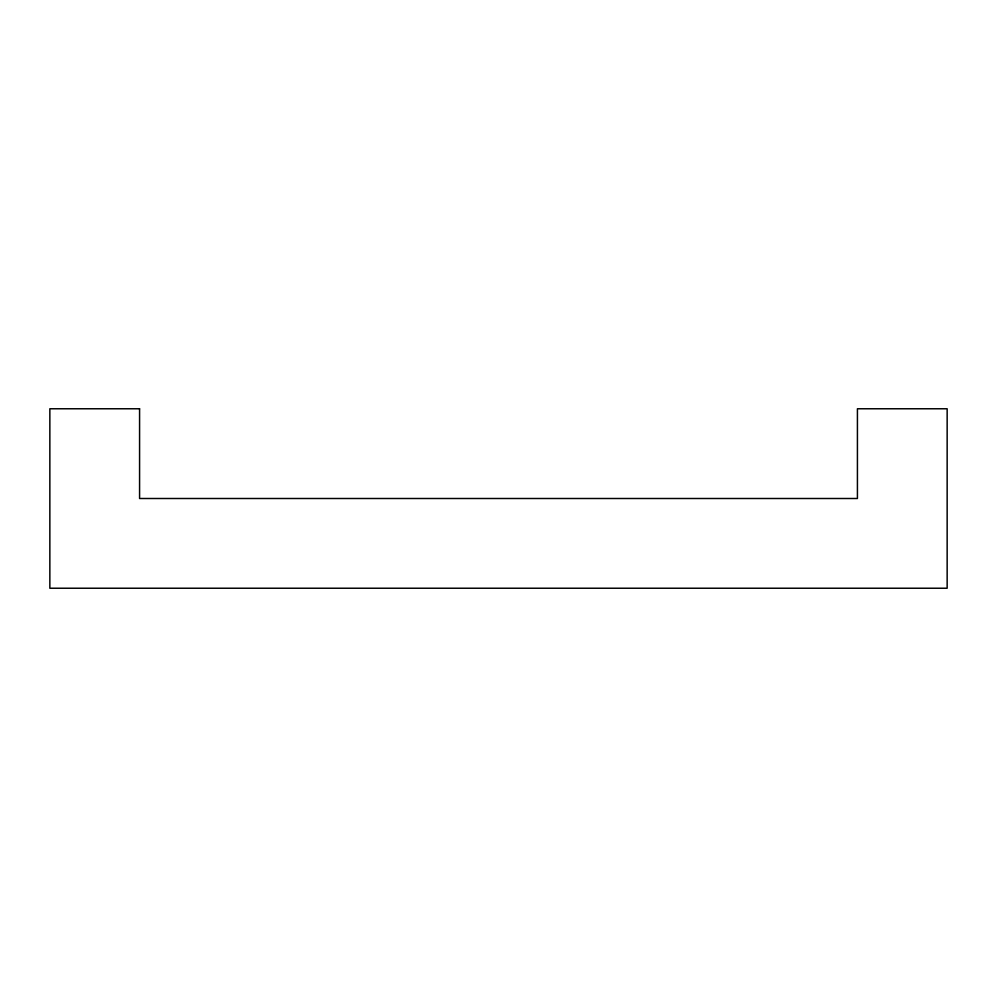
<?xml version="1.0" encoding="UTF-8"?>
<svg xmlns="http://www.w3.org/2000/svg" width="997" height="997" viewBox="0 0 997 997"><rect width="100%" height="100%" fill="white"/><g stroke="black" fill="none" stroke-linecap="round" stroke-linejoin="round"><path stroke-width="1.5" d="M139.58 408.77L49.85 408.77L49.85 588.23L947.15 588.23L947.15 408.77L857.42 408.77L857.42 498.5L139.58 498.5L139.58 408.77"/></g></svg>
